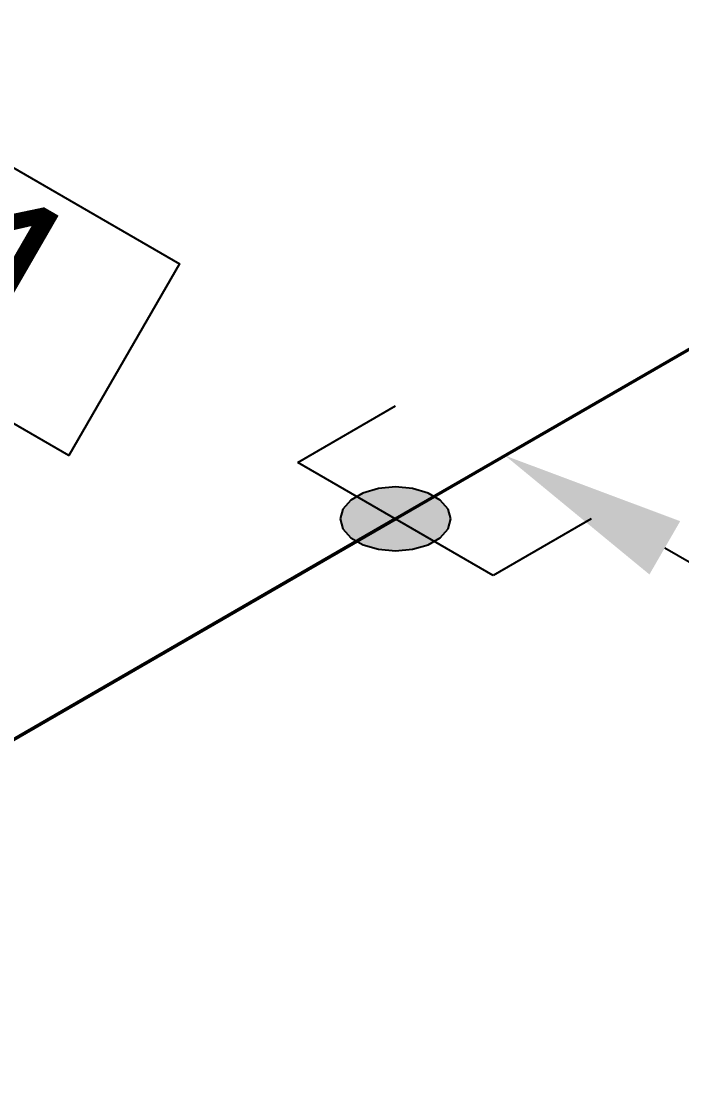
# Model space of a CAD drawing. Header units: millimetres. Extents: x 0 to 594, y 0 to 420.
# Drawn here: x 231.36 to 240.31, y 249.89 to 264.46 of the extents above; entities that cross this region are included whole.
import ezdxf
from ezdxf.enums import TextEntityAlignment as Align

# ---------------------------------------------------------------- set-up
doc = ezdxf.new("R2010")
doc.units = ezdxf.units.MM
doc.header["$LTSCALE"] = 0.25
for name, color, linetype in [('용접', 1, 'Continuous'), ('주석', 7, 'Continuous'), ('치수', 1, 'Continuous')]:
    doc.layers.add(name, color=color, linetype=linetype)
doc.layers.add('파이프 작은 보어', color=30, linetype='Continuous', lineweight=50)
doc.styles.add('AdskIsoAnnotation', font='arial.ttf', dxfattribs={"width": 0.8, "height": 1})
doc.styles.add('AdskIsoMetric', font='arial.ttf', dxfattribs={"width": 0.8, "height": 2.5})
doc.styles.add('AdskIsoMetric-30', font='arial.ttf', dxfattribs={"width": 0.8, "height": 2.5})
doc.styles.add('AdskIsoMetric30', font='arial.ttf', dxfattribs={"width": 0.8, "oblique": 30, "height": 2.5})
doc.dimstyles.new('AdskIsoMetric', dxfattribs={"dimtxt": 2.5, "dimasz": 2.5, "dimexe": 1, "dimexo": 2, "dimgap": 0.8, "dimtad": 1, "dimdec": 0, "dimrnd": 1, "dimzin": 0, "dimdsep": 46, "dimtxsty": 'AdskIsoMetric', "dimcen": 0, "dimclrt": 7, "dimadec": 0, "dimazin": 0, "dimtfac": 1, "dimtdec": 0, "dimtmove": 1, "dimatfit": 3, "dimfxl": 0, "dimfrac": 2, "dimtolj": 1, "dimtzin": 0, "dimarcsym": 0})

# ---------------------------------------------------------------- blocks, each defined once
blk = doc.blocks.new('*D65')
at = {"layer": 'Defpoints', "color": 0}
for p in [(250.907, 266.077), (301.073, 237.113), (288.083, 229.613)]:
    blk.add_point(p, dxfattribs=at)
at = {"layer": '치수', "color": 0, "lineweight": -2}
blk.add_line((240.081, 257.327), (285.918, 230.863), dxfattribs=at)
at = {"layer": '치수', "color": 0}
for points in [[(240.29, 257.688), (239.873, 256.966), (237.916, 258.577)], [(286.126, 231.224), (285.71, 230.502), (288.083, 229.613)]]:
    blk.add_solid(points, dxfattribs=at)
at = {"layer": '치수', "color": 7, "insert": (265.266, 245.403), "char_height": 2.5, "attachment_point": 5, "rotation": 330, "style": 'AdskIsoMetric30'}
blk.add_mtext('\\A1;20437', dxfattribs=at)
blk = doc.blocks.new('*D66')
at = {"layer": 'Defpoints', "color": 0}
for p in [(237.916, 273.577), (250.907, 266.077), (231.127, 254.657)]:
    blk.add_point(p, dxfattribs=at)
at = {"layer": '치수', "color": 0, "lineweight": -2}
for p, q in [((248.907, 267.232), (236.916, 274.154)), ((220.302, 263.407), (235.751, 272.327))]:
    blk.add_line(p, q, dxfattribs=at)
at = {"layer": '치수', "color": 0}
for points in [[(235.543, 272.688), (235.959, 271.966), (237.916, 273.577)], [(220.093, 263.768), (220.51, 263.046), (218.137, 262.157)]]:
    blk.add_solid(points, dxfattribs=at)
at = {"layer": '치수', "color": 7, "insert": (225.76, 269.175), "char_height": 2.5, "attachment_point": 5, "rotation": 30, "style": 'AdskIsoMetric-30'}
blk.add_mtext('\\A1;4024', dxfattribs=at)
blk = doc.blocks.new('엘보우-8-Iso2DSkew90')
at = {"color": 0, "linetype": 'ByBlock', "lineweight": -2, "extrusion": (0, 0.816497, 0.57735)}
for p, q in [((-5.303, 3.062), (0, 0)), ((0, 0), (5.303, 3.062)), ((0, 0), (0, 0))]:
    blk.add_line(p, q, dxfattribs=at)
blk = doc.blocks.new('SocketWeld-2-IsoRight')
blk.add_hatch(color=256).paths.add_polyline_path([(0.00553, -0.04352), (0.00575, -0.04356), (0.00596, -0.0436), (0.00617, -0.04365), (0.00639, -0.04369), (0.0066, -0.04373), (0.00682, -0.04378), (0.00703, -0.04382), (0.00725, -0.04386), (0.00746, -0.04391), (0.00768, -0.04395), (0.00789, -0.04399), (0.00811, -0.04404), (0.00832, -0.04408), (0.00854, -0.04412), (0.00875, -0.04417), (0.00897, -0.04421), (0.00918, -0.04425), (0.0094, -0.0443), (0.00961, -0.04434), (0.00982, -0.04438), (0.01004, -0.04443), (0.01025, -0.04447), (0.01047, -0.04451), (0.01068, -0.04456), (0.0109, -0.0446), (0.01111, -0.04464), (0.01133, -0.04469), (0.01154, -0.04473), (0.01176, -0.04477), (0.01197, -0.04482), (0.01219, -0.04486), (0.0124, -0.0449), (0.01262, -0.04495), (0.01283, -0.04499), (0.01305, -0.04503), (0.01326, -0.04508), (0.01347, -0.04512), (0.01369, -0.04516), (0.0139, -0.04521), (0.01412, -0.04525), (0.01433, -0.04529), (0.01455, -0.04534), (0.01476, -0.04538), (0.01498, -0.04543), (0.01519, -0.04547), (0.01541, -0.04551), (0.01562, -0.04556), (0.01584, -0.0456), (0.01605, -0.04564), (0.01605, -0.04564), (0.01623, -0.04559), (0.01642, -0.04555), (0.0166, -0.0455), (0.01678, -0.04545), (0.01696, -0.0454), (0.01715, -0.04536), (0.01733, -0.04531), (0.01751, -0.04526), (0.01769, -0.04521), (0.01788, -0.04516), (0.01806, -0.04512), (0.01824, -0.04507), (0.01843, -0.04502), (0.01861, -0.04497), (0.01879, -0.04493), (0.01897, -0.04488), (0.01916, -0.04483), (0.01934, -0.04478), (0.01952, -0.04473), (0.0197, -0.04469), (0.01989, -0.04464), (0.02007, -0.04459), (0.02025, -0.04454), (0.02043, -0.0445), (0.02062, -0.04445), (0.0208, -0.0444), (0.02098, -0.04435), (0.02116, -0.0443), (0.02135, -0.04426), (0.02153, -0.04421), (0.02171, -0.04416), (0.0219, -0.04411), (0.02208, -0.04407), (0.02226, -0.04402), (0.02244, -0.04397), (0.02263, -0.04392), (0.02281, -0.04387), (0.02299, -0.04383), (0.02317, -0.04378), (0.02336, -0.04373), (0.02354, -0.04368), (0.02372, -0.04364), (0.0239, -0.04359), (0.02409, -0.04354), (0.02427, -0.04349), (0.02445, -0.04344), (0.02463, -0.0434), (0.02482, -0.04335), (0.025, -0.0433), (0.025, -0.0433), (0.02513, -0.04317), (0.02527, -0.04303), (0.0254, -0.0429), (0.02553, -0.04276), (0.02566, -0.04263), (0.0258, -0.0425), (0.02593, -0.04236), (0.02606, -0.04223), (0.02619, -0.04209), (0.02633, -0.04196), (0.02646, -0.04182), (0.02659, -0.04169), (0.02672, -0.04156), (0.02686, -0.04142), (0.02699, -0.04129), (0.02712, -0.04115), (0.02726, -0.04102), (0.02739, -0.04088), (0.02752, -0.04075), (0.02765, -0.04062), (0.02779, -0.04048), (0.02792, -0.04035), (0.02805, -0.04021), (0.02818, -0.04008), (0.02832, -0.03994), (0.02845, -0.03981), (0.02858, -0.03968), (0.02872, -0.03954), (0.02885, -0.03941), (0.02898, -0.03927), (0.02911, -0.03914), (0.02925, -0.039), (0.02938, -0.03887), (0.02951, -0.03874), (0.02964, -0.0386), (0.02978, -0.03847), (0.02991, -0.03833), (0.03004, -0.0382), (0.03017, -0.03806), (0.03031, -0.03793), (0.03044, -0.0378), (0.03057, -0.03766), (0.03071, -0.03753), (0.03084, -0.03739), (0.03097, -0.03726), (0.0311, -0.03712), (0.03124, -0.03699), (0.03137, -0.03686), (0.0315, -0.03672), (0.0315, -0.03672), (0.03157, -0.03651), (0.03164, -0.03631), (0.03171, -0.0361), (0.03178, -0.03589), (0.03185, -0.03568), (0.03192, -0.03548), (0.03199, -0.03527), (0.03206, -0.03506), (0.03213, -0.03485), (0.0322, -0.03465), (0.03227, -0.03444), (0.03234, -0.03423), (0.03241, -0.03402), (0.03248, -0.03381), (0.03255, -0.03361), (0.03262, -0.0334), (0.03269, -0.03319), (0.03276, -0.03298), (0.03283, -0.03278), (0.0329, -0.03257), (0.03297, -0.03236), (0.03304, -0.03215), (0.03311, -0.03195), (0.03318, -0.03174), (0.03325, -0.03153), (0.03332, -0.03132), (0.03339, -0.03112), (0.03346, -0.03091), (0.03352, -0.0307), (0.03359, -0.03049), (0.03366, -0.03028), (0.03373, -0.03008), (0.0338, -0.02987), (0.03387, -0.02966), (0.03394, -0.02945), (0.03401, -0.02925), (0.03408, -0.02904), (0.03415, -0.02883), (0.03422, -0.02862), (0.03429, -0.02842), (0.03436, -0.02821), (0.03443, -0.028), (0.0345, -0.02779), (0.03457, -0.02759), (0.03464, -0.02738), (0.03471, -0.02717), (0.03478, -0.02696), (0.03485, -0.02676), (0.03492, -0.02655), (0.03492, -0.02655), (0.03492, -0.02629), (0.03492, -0.02603), (0.03492, -0.02577), (0.03492, -0.0255), (0.03492, -0.02524), (0.03492, -0.02498), (0.03492, -0.02472), (0.03492, -0.02446), (0.03492, -0.0242), (0.03492, -0.02394), (0.03492, -0.02368), (0.03492, -0.02342), (0.03492, -0.02316), (0.03492, -0.0229), (0.03492, -0.02264), (0.03492, -0.02238), (0.03492, -0.02212), (0.03492, -0.02186), (0.03492, -0.02159), (0.03492, -0.02133), (0.03492, -0.02107), (0.03492, -0.02081), (0.03492, -0.02055), (0.03492, -0.02029), (0.03492, -0.02003), (0.03492, -0.01977), (0.03492, -0.01951), (0.03492, -0.01925), (0.03492, -0.01899), (0.03492, -0.01873), (0.03492, -0.01847), (0.03492, -0.01821), (0.03492, -0.01795), (0.03492, -0.01768), (0.03492, -0.01742), (0.03492, -0.01716), (0.03492, -0.0169), (0.03492, -0.01664), (0.03492, -0.01638), (0.03492, -0.01612), (0.03492, -0.01586), (0.03492, -0.0156), (0.03492, -0.01534), (0.03492, -0.01508), (0.03492, -0.01482), (0.03492, -0.01456), (0.03492, -0.0143), (0.03492, -0.01404), (0.03492, -0.01377), (0.03492, -0.01377), (0.03485, -0.01349), (0.03478, -0.0132), (0.03471, -0.01291), (0.03464, -0.01262), (0.03457, -0.01233), (0.0345, -0.01205), (0.03443, -0.01176), (0.03436, -0.01147), (0.03429, -0.01118), (0.03422, -0.01089), (0.03415, -0.0106), (0.03408, -0.01032), (0.03401, -0.01003), (0.03394, -0.00974), (0.03387, -0.00945), (0.0338, -0.00916), (0.03373, -0.00888), (0.03366, -0.00859), (0.03359, -0.0083), (0.03352, -0.00801), (0.03346, -0.00772), (0.03339, -0.00743), (0.03332, -0.00715), (0.03325, -0.00686), (0.03318, -0.00657), (0.03311, -0.00628), (0.03304, -0.00599), (0.03297, -0.00571), (0.0329, -0.00542), (0.03283, -0.00513), (0.03276, -0.00484), (0.03269, -0.00455), (0.03262, -0.00426), (0.03255, -0.00398), (0.03248, -0.00369), (0.03241, -0.0034), (0.03234, -0.00311), (0.03227, -0.00282), (0.0322, -0.00254), (0.03213, -0.00225), (0.03206, -0.00196), (0.03199, -0.00167), (0.03192, -0.00138), (0.03185, -0.00109), (0.03178, -0.00081), (0.03171, -0.00052), (0.03164, -0.00023), (0.03157, 0.00006), (0.0315, 0.00035), (0.0315, 0.00035), (0.03137, 0.00063), (0.03124, 0.00092), (0.0311, 0.00121), (0.03097, 0.0015), (0.03084, 0.00178), (0.03071, 0.00207), (0.03057, 0.00236), (0.03044, 0.00265), (0.03031, 0.00293), (0.03017, 0.00322), (0.03004, 0.00351), (0.02991, 0.0038), (0.02978, 0.00408), (0.02964, 0.00437), (0.02951, 0.00466), (0.02938, 0.00495), (0.02925, 0.00523), (0.02911, 0.00552), (0.02898, 0.00581), (0.02885, 0.0061), (0.02872, 0.00638), (0.02858, 0.00667), (0.02845, 0.00696), (0.02832, 0.00725), (0.02818, 0.00753), (0.02805, 0.00782), (0.02792, 0.00811), (0.02779, 0.0084), (0.02765, 0.00868), (0.02752, 0.00897), (0.02739, 0.00926), (0.02726, 0.00955), (0.02712, 0.00983), (0.02699, 0.01012), (0.02686, 0.01041), (0.02672, 0.0107), (0.02659, 0.01098), (0.02646, 0.01127), (0.02633, 0.01156), (0.02619, 0.01185), (0.02606, 0.01213), (0.02593, 0.01242), (0.0258, 0.01271), (0.02566, 0.013), (0.02553, 0.01328), (0.0254, 0.01357), (0.02527, 0.01386), (0.02513, 0.01415), (0.025, 0.01443), (0.025, 0.01443), (0.02482, 0.01469), (0.02463, 0.01495), (0.02445, 0.01521), (0.02427, 0.01547), (0.02409, 0.01573), (0.0239, 0.01599), (0.02372, 0.01624), (0.02354, 0.0165), (0.02336, 0.01676), (0.02317, 0.01702), (0.02299, 0.01728), (0.02281, 0.01754), (0.02263, 0.0178), (0.02244, 0.01806), (0.02226, 0.01831), (0.02208, 0.01857), (0.0219, 0.01883), (0.02171, 0.01909), (0.02153, 0.01935), (0.02135, 0.01961), (0.02116, 0.01987), (0.02098, 0.02012), (0.0208, 0.02038), (0.02062, 0.02064), (0.02043, 0.0209), (0.02025, 0.02116), (0.02007, 0.02142), (0.01989, 0.02168), (0.0197, 0.02193), (0.01952, 0.02219), (0.01934, 0.02245), (0.01916, 0.02271), (0.01897, 0.02297), (0.01879, 0.02323), (0.01861, 0.02349), (0.01843, 0.02375), (0.01824, 0.024), (0.01806, 0.02426), (0.01788, 0.02452), (0.01769, 0.02478), (0.01751, 0.02504), (0.01733, 0.0253), (0.01715, 0.02556), (0.01696, 0.02581), (0.01678, 0.02607), (0.0166, 0.02633), (0.01642, 0.02659), (0.01623, 0.02685), (0.01605, 0.02711), (0.01605, 0.02711), (0.01584, 0.02731), (0.01562, 0.02752), (0.01541, 0.02772), (0.01519, 0.02793), (0.01498, 0.02813), (0.01476, 0.02834), (0.01455, 0.02854), (0.01433, 0.02874), (0.01412, 0.02895), (0.0139, 0.02915), (0.01369, 0.02936), (0.01347, 0.02956), (0.01326, 0.02977), (0.01305, 0.02997), (0.01283, 0.03018), (0.01262, 0.03038), (0.0124, 0.03058), (0.01219, 0.03079), (0.01197, 0.03099), (0.01176, 0.0312), (0.01154, 0.0314), (0.01133, 0.03161), (0.01111, 0.03181), (0.0109, 0.03202), (0.01068, 0.03222), (0.01047, 0.03243), (0.01025, 0.03263), (0.01004, 0.03283), (0.00982, 0.03304), (0.00961, 0.03324), (0.0094, 0.03345), (0.00918, 0.03365), (0.00897, 0.03386), (0.00875, 0.03406), (0.00854, 0.03427), (0.00832, 0.03447), (0.00811, 0.03467), (0.00789, 0.03488), (0.00768, 0.03508), (0.00746, 0.03529), (0.00725, 0.03549), (0.00703, 0.0357), (0.00682, 0.0359), (0.0066, 0.03611), (0.00639, 0.03631), (0.00617, 0.03652), (0.00596, 0.03672), (0.00575, 0.03692), (0.00553, 0.03713), (0.00553, 0.03713), (0.00531, 0.03726), (0.00508, 0.03739), (0.00485, 0.03752), (0.00463, 0.03765), (0.0044, 0.03778), (0.00418, 0.03791), (0.00395, 0.03804), (0.00372, 0.03817), (0.0035, 0.0383), (0.00327, 0.03843), (0.00305, 0.03856), (0.00282, 0.03869), (0.0026, 0.03882), (0.00237, 0.03895), (0.00214, 0.03908), (0.00192, 0.03921), (0.00169, 0.03934), (0.00147, 0.03948), (0.00124, 0.03961), (0.00102, 0.03974), (0.00079, 0.03987), (0.00056, 0.04), (0.00034, 0.04013), (0.00011, 0.04026), (-0.00011, 0.04039), (-0.00034, 0.04052), (-0.00056, 0.04065), (-0.00079, 0.04078), (-0.00102, 0.04091), (-0.00124, 0.04104), (-0.00147, 0.04117), (-0.00169, 0.0413), (-0.00192, 0.04143), (-0.00214, 0.04156), (-0.00237, 0.04169), (-0.0026, 0.04182), (-0.00282, 0.04195), (-0.00305, 0.04208), (-0.00327, 0.04221), (-0.0035, 0.04234), (-0.00372, 0.04247), (-0.00395, 0.0426), (-0.00418, 0.04273), (-0.0044, 0.04286), (-0.00463, 0.04299), (-0.00485, 0.04312), (-0.00508, 0.04325), (-0.00531, 0.04339), (-0.00553, 0.04352), (-0.00553, 0.04352), (-0.00575, 0.04356), (-0.00596, 0.0436), (-0.00617, 0.04365), (-0.00639, 0.04369), (-0.0066, 0.04373), (-0.00682, 0.04378), (-0.00703, 0.04382), (-0.00725, 0.04386), (-0.00746, 0.04391), (-0.00768, 0.04395), (-0.00789, 0.04399), (-0.00811, 0.04404), (-0.00832, 0.04408), (-0.00854, 0.04412), (-0.00875, 0.04417), (-0.00897, 0.04421), (-0.00918, 0.04425), (-0.0094, 0.0443), (-0.00961, 0.04434), (-0.00982, 0.04438), (-0.01004, 0.04443), (-0.01025, 0.04447), (-0.01047, 0.04451), (-0.01068, 0.04456), (-0.0109, 0.0446), (-0.01111, 0.04464), (-0.01133, 0.04469), (-0.01154, 0.04473), (-0.01176, 0.04477), (-0.01197, 0.04482), (-0.01219, 0.04486), (-0.0124, 0.0449), (-0.01262, 0.04495), (-0.01283, 0.04499), (-0.01305, 0.04503), (-0.01326, 0.04508), (-0.01347, 0.04512), (-0.01369, 0.04516), (-0.0139, 0.04521), (-0.01412, 0.04525), (-0.01433, 0.04529), (-0.01455, 0.04534), (-0.01476, 0.04538), (-0.01498, 0.04543), (-0.01519, 0.04547), (-0.01541, 0.04551), (-0.01562, 0.04556), (-0.01584, 0.0456), (-0.01605, 0.04564), (-0.01605, 0.04564), (-0.01623, 0.04559), (-0.01642, 0.04555), (-0.0166, 0.0455), (-0.01678, 0.04545), (-0.01696, 0.0454), (-0.01715, 0.04536), (-0.01733, 0.04531), (-0.01751, 0.04526), (-0.01769, 0.04521), (-0.01788, 0.04516), (-0.01806, 0.04512), (-0.01824, 0.04507), (-0.01843, 0.04502), (-0.01861, 0.04497), (-0.01879, 0.04493), (-0.01897, 0.04488), (-0.01916, 0.04483), (-0.01934, 0.04478), (-0.01952, 0.04473), (-0.0197, 0.04469), (-0.01989, 0.04464), (-0.02007, 0.04459), (-0.02025, 0.04454), (-0.02043, 0.0445), (-0.02062, 0.04445), (-0.0208, 0.0444), (-0.02098, 0.04435), (-0.02116, 0.0443), (-0.02135, 0.04426), (-0.02153, 0.04421), (-0.02171, 0.04416), (-0.0219, 0.04411), (-0.02208, 0.04407), (-0.02226, 0.04402), (-0.02244, 0.04397), (-0.02263, 0.04392), (-0.02281, 0.04387), (-0.02299, 0.04383), (-0.02317, 0.04378), (-0.02336, 0.04373), (-0.02354, 0.04368), (-0.02372, 0.04364), (-0.0239, 0.04359), (-0.02409, 0.04354), (-0.02427, 0.04349), (-0.02445, 0.04344), (-0.02463, 0.0434), (-0.02482, 0.04335), (-0.025, 0.0433), (-0.025, 0.0433), (-0.02513, 0.04317), (-0.02527, 0.04303), (-0.0254, 0.0429), (-0.02553, 0.04276), (-0.02566, 0.04263), (-0.0258, 0.0425), (-0.02593, 0.04236), (-0.02606, 0.04223), (-0.02619, 0.04209), (-0.02633, 0.04196), (-0.02646, 0.04182), (-0.02659, 0.04169), (-0.02672, 0.04156), (-0.02686, 0.04142), (-0.02699, 0.04129), (-0.02712, 0.04115), (-0.02726, 0.04102), (-0.02739, 0.04088), (-0.02752, 0.04075), (-0.02765, 0.04062), (-0.02779, 0.04048), (-0.02792, 0.04035), (-0.02805, 0.04021), (-0.02818, 0.04008), (-0.02832, 0.03994), (-0.02845, 0.03981), (-0.02858, 0.03968), (-0.02872, 0.03954), (-0.02885, 0.03941), (-0.02898, 0.03927), (-0.02911, 0.03914), (-0.02925, 0.039), (-0.02938, 0.03887), (-0.02951, 0.03874), (-0.02964, 0.0386), (-0.02978, 0.03847), (-0.02991, 0.03833), (-0.03004, 0.0382), (-0.03017, 0.03806), (-0.03031, 0.03793), (-0.03044, 0.0378), (-0.03057, 0.03766), (-0.03071, 0.03753), (-0.03084, 0.03739), (-0.03097, 0.03726), (-0.0311, 0.03712), (-0.03124, 0.03699), (-0.03137, 0.03686), (-0.0315, 0.03672), (-0.0315, 0.03672), (-0.03157, 0.03651), (-0.03164, 0.03631), (-0.03171, 0.0361), (-0.03178, 0.03589), (-0.03185, 0.03568), (-0.03192, 0.03548), (-0.03199, 0.03527), (-0.03206, 0.03506), (-0.03213, 0.03485), (-0.0322, 0.03465), (-0.03227, 0.03444), (-0.03234, 0.03423), (-0.03241, 0.03402), (-0.03248, 0.03381), (-0.03255, 0.03361), (-0.03262, 0.0334), (-0.03269, 0.03319), (-0.03276, 0.03298), (-0.03283, 0.03278), (-0.0329, 0.03257), (-0.03297, 0.03236), (-0.03304, 0.03215), (-0.03311, 0.03195), (-0.03318, 0.03174), (-0.03325, 0.03153), (-0.03332, 0.03132), (-0.03339, 0.03112), (-0.03346, 0.03091), (-0.03352, 0.0307), (-0.03359, 0.03049), (-0.03366, 0.03028), (-0.03373, 0.03008), (-0.0338, 0.02987), (-0.03387, 0.02966), (-0.03394, 0.02945), (-0.03401, 0.02925), (-0.03408, 0.02904), (-0.03415, 0.02883), (-0.03422, 0.02862), (-0.03429, 0.02842), (-0.03436, 0.02821), (-0.03443, 0.028), (-0.0345, 0.02779), (-0.03457, 0.02759), (-0.03464, 0.02738), (-0.03471, 0.02717), (-0.03478, 0.02696), (-0.03485, 0.02676), (-0.03492, 0.02655), (-0.03492, 0.02655), (-0.03492, 0.02629), (-0.03492, 0.02603), (-0.03492, 0.02577), (-0.03492, 0.0255), (-0.03492, 0.02524), (-0.03492, 0.02498), (-0.03492, 0.02472), (-0.03492, 0.02446), (-0.03492, 0.0242), (-0.03492, 0.02394), (-0.03492, 0.02368), (-0.03492, 0.02342), (-0.03492, 0.02316), (-0.03492, 0.0229), (-0.03492, 0.02264), (-0.03492, 0.02238), (-0.03492, 0.02212), (-0.03492, 0.02186), (-0.03492, 0.02159), (-0.03492, 0.02133), (-0.03492, 0.02107), (-0.03492, 0.02081), (-0.03492, 0.02055), (-0.03492, 0.02029), (-0.03492, 0.02003), (-0.03492, 0.01977), (-0.03492, 0.01951), (-0.03492, 0.01925), (-0.03492, 0.01899), (-0.03492, 0.01873), (-0.03492, 0.01847), (-0.03492, 0.01821), (-0.03492, 0.01795), (-0.03492, 0.01768), (-0.03492, 0.01742), (-0.03492, 0.01716), (-0.03492, 0.0169), (-0.03492, 0.01664), (-0.03492, 0.01638), (-0.03492, 0.01612), (-0.03492, 0.01586), (-0.03492, 0.0156), (-0.03492, 0.01534), (-0.03492, 0.01508), (-0.03492, 0.01482), (-0.03492, 0.01456), (-0.03492, 0.0143), (-0.03492, 0.01404), (-0.03492, 0.01377), (-0.03492, 0.01377), (-0.03485, 0.01349), (-0.03478, 0.0132), (-0.03471, 0.01291), (-0.03464, 0.01262), (-0.03457, 0.01233), (-0.0345, 0.01205), (-0.03443, 0.01176), (-0.03436, 0.01147), (-0.03429, 0.01118), (-0.03422, 0.01089), (-0.03415, 0.0106), (-0.03408, 0.01032), (-0.03401, 0.01003), (-0.03394, 0.00974), (-0.03387, 0.00945), (-0.0338, 0.00916), (-0.03373, 0.00888), (-0.03366, 0.00859), (-0.03359, 0.0083), (-0.03352, 0.00801), (-0.03346, 0.00772), (-0.03339, 0.00743), (-0.03332, 0.00715), (-0.03325, 0.00686), (-0.03318, 0.00657), (-0.03311, 0.00628), (-0.03304, 0.00599), (-0.03297, 0.00571), (-0.0329, 0.00542), (-0.03283, 0.00513), (-0.03276, 0.00484), (-0.03269, 0.00455), (-0.03262, 0.00426), (-0.03255, 0.00398), (-0.03248, 0.00369), (-0.03241, 0.0034), (-0.03234, 0.00311), (-0.03227, 0.00282), (-0.0322, 0.00254), (-0.03213, 0.00225), (-0.03206, 0.00196), (-0.03199, 0.00167), (-0.03192, 0.00138), (-0.03185, 0.00109), (-0.03178, 0.00081), (-0.03171, 0.00052), (-0.03164, 0.00023), (-0.03157, -0.00006), (-0.0315, -0.00035), (-0.0315, -0.00035), (-0.03137, -0.00063), (-0.03124, -0.00092), (-0.0311, -0.00121), (-0.03097, -0.0015), (-0.03084, -0.00178), (-0.03071, -0.00207), (-0.03057, -0.00236), (-0.03044, -0.00265), (-0.03031, -0.00293), (-0.03017, -0.00322), (-0.03004, -0.00351), (-0.02991, -0.0038), (-0.02978, -0.00408), (-0.02964, -0.00437), (-0.02951, -0.00466), (-0.02938, -0.00495), (-0.02925, -0.00523), (-0.02911, -0.00552), (-0.02898, -0.00581), (-0.02885, -0.0061), (-0.02872, -0.00638), (-0.02858, -0.00667), (-0.02845, -0.00696), (-0.02832, -0.00725), (-0.02818, -0.00753), (-0.02805, -0.00782), (-0.02792, -0.00811), (-0.02779, -0.0084), (-0.02765, -0.00868), (-0.02752, -0.00897), (-0.02739, -0.00926), (-0.02726, -0.00955), (-0.02712, -0.00983), (-0.02699, -0.01012), (-0.02686, -0.01041), (-0.02672, -0.0107), (-0.02659, -0.01098), (-0.02646, -0.01127), (-0.02633, -0.01156), (-0.02619, -0.01185), (-0.02606, -0.01213), (-0.02593, -0.01242), (-0.0258, -0.01271), (-0.02566, -0.013), (-0.02553, -0.01328), (-0.0254, -0.01357), (-0.02527, -0.01386), (-0.02513, -0.01415), (-0.025, -0.01443), (-0.025, -0.01443), (-0.02482, -0.01469), (-0.02463, -0.01495), (-0.02445, -0.01521), (-0.02427, -0.01547), (-0.02409, -0.01573), (-0.0239, -0.01599), (-0.02372, -0.01624), (-0.02354, -0.0165), (-0.02336, -0.01676), (-0.02317, -0.01702), (-0.02299, -0.01728), (-0.02281, -0.01754), (-0.02263, -0.0178), (-0.02244, -0.01806), (-0.02226, -0.01831), (-0.02208, -0.01857), (-0.0219, -0.01883), (-0.02171, -0.01909), (-0.02153, -0.01935), (-0.02135, -0.01961), (-0.02116, -0.01987), (-0.02098, -0.02012), (-0.0208, -0.02038), (-0.02062, -0.02064), (-0.02043, -0.0209), (-0.02025, -0.02116), (-0.02007, -0.02142), (-0.01989, -0.02168), (-0.0197, -0.02193), (-0.01952, -0.02219), (-0.01934, -0.02245), (-0.01916, -0.02271), (-0.01897, -0.02297), (-0.01879, -0.02323), (-0.01861, -0.02349), (-0.01843, -0.02375), (-0.01824, -0.024), (-0.01806, -0.02426), (-0.01788, -0.02452), (-0.01769, -0.02478), (-0.01751, -0.02504), (-0.01733, -0.0253), (-0.01715, -0.02556), (-0.01696, -0.02581), (-0.01678, -0.02607), (-0.0166, -0.02633), (-0.01642, -0.02659), (-0.01623, -0.02685), (-0.01605, -0.02711), (-0.01605, -0.02711), (-0.01584, -0.02731), (-0.01562, -0.02752), (-0.01541, -0.02772), (-0.01519, -0.02793), (-0.01498, -0.02813), (-0.01476, -0.02834), (-0.01455, -0.02854), (-0.01433, -0.02874), (-0.01412, -0.02895), (-0.0139, -0.02915), (-0.01369, -0.02936), (-0.01347, -0.02956), (-0.01326, -0.02977), (-0.01305, -0.02997), (-0.01283, -0.03018), (-0.01262, -0.03038), (-0.0124, -0.03058), (-0.01219, -0.03079), (-0.01197, -0.03099), (-0.01176, -0.0312), (-0.01154, -0.0314), (-0.01133, -0.03161), (-0.01111, -0.03181), (-0.0109, -0.03202), (-0.01068, -0.03222), (-0.01047, -0.03243), (-0.01025, -0.03263), (-0.01004, -0.03283), (-0.00982, -0.03304), (-0.00961, -0.03324), (-0.0094, -0.03345), (-0.00918, -0.03365), (-0.00897, -0.03386), (-0.00875, -0.03406), (-0.00854, -0.03427), (-0.00832, -0.03447), (-0.00811, -0.03467), (-0.00789, -0.03488), (-0.00768, -0.03508), (-0.00746, -0.03529), (-0.00725, -0.03549), (-0.00703, -0.0357), (-0.00682, -0.0359), (-0.0066, -0.03611), (-0.00639, -0.03631), (-0.00617, -0.03652), (-0.00596, -0.03672), (-0.00575, -0.03692), (-0.00553, -0.03713), (-0.00553, -0.03713), (-0.00531, -0.03726), (-0.00508, -0.03739), (-0.00485, -0.03752), (-0.00463, -0.03765), (-0.0044, -0.03778), (-0.00418, -0.03791), (-0.00395, -0.03804), (-0.00372, -0.03817), (-0.0035, -0.0383), (-0.00327, -0.03843), (-0.00305, -0.03856), (-0.00282, -0.03869), (-0.0026, -0.03882), (-0.00237, -0.03895), (-0.00214, -0.03908), (-0.00192, -0.03921), (-0.00169, -0.03934), (-0.00147, -0.03948), (-0.00124, -0.03961), (-0.00102, -0.03974), (-0.00079, -0.03987), (-0.00056, -0.04), (-0.00034, -0.04013), (-0.00011, -0.04026), (0.00011, -0.04039), (0.00034, -0.04052), (0.00056, -0.04065), (0.00079, -0.04078), (0.00102, -0.04091), (0.00124, -0.04104), (0.00147, -0.04117), (0.00169, -0.0413), (0.00192, -0.04143), (0.00214, -0.04156), (0.00237, -0.04169), (0.0026, -0.04182), (0.00282, -0.04195), (0.00305, -0.04208), (0.00327, -0.04221), (0.0035, -0.04234), (0.00372, -0.04247), (0.00395, -0.0426), (0.00418, -0.04273), (0.0044, -0.04286), (0.00463, -0.04299), (0.00485, -0.04312), (0.00508, -0.04325), (0.00531, -0.04339)], flags=0)
at = {"color": 0, "linetype": 'ByBlock', "lineweight": -2, "extrusion": (-0.707107, -0.408248, 0.57735)}
for p, q in [((-0.08839, 0.15309), (0, 0.10206)), ((0, 0.10206), (0, -0.10206)), ((-0.025, 0.0433), (-0.0315, 0.03672)), ((-0.01605, 0.04564), (-0.025, 0.0433)), ((-0.00553, 0.04352), (-0.01605, 0.04564)), ((0.00553, 0.03713), (-0.00553, 0.04352)), ((-0.0315, 0.03672), (-0.03492, 0.02655)), ((0.01605, 0.02711), (0.00553, 0.03713)), ((-0.03492, 0.02655), (-0.03492, 0.01377)), ((0.025, 0.01443), (0.01605, 0.02711)), ((-0.03492, 0.01377), (-0.0315, -0.00035)), ((0.0315, 0.00035), (0.025, 0.01443)), ((0.03492, -0.01377), (0.0315, 0.00035)), ((-0.0315, -0.00035), (-0.025, -0.01443)), ((-0.025, -0.01443), (-0.01605, -0.02711)), ((0.03492, -0.02655), (0.03492, -0.01377)), ((-0.01605, -0.02711), (-0.00553, -0.03713)), ((0.0315, -0.03672), (0.03492, -0.02655)), ((-0.00553, -0.03713), (0.00553, -0.04352)), ((0.025, -0.0433), (0.0315, -0.03672)), ((0.00553, -0.04352), (0.01605, -0.04564)), ((0.01605, -0.04564), (0.025, -0.0433)), ((0, -0.10206), (-0.08839, -0.05103))]:
    blk.add_line(p, q, dxfattribs=at)
blk = doc.blocks.new('AnnoRect')
at = {"color": 0, "linetype": 'ByBlock', "lineweight": -2}
blk.add_wipeout([(-0.8095, -0.6), (-0.8095, 0.6), (0.8095, 0.6), (0.8095, -0.6)], dxfattribs=at)
blk.add_lwpolyline([(-0.8095, -0.6), (-0.8095, 0.6), (0.8095, 0.6), (0.8095, -0.6)], close=True, dxfattribs=at)
at = {"color": 0, "linetype": 'ByBlock', "lineweight": -2, "style": 'AdskIsoAnnotation', "width": 0.8}
blk.add_attdef('XX', text='', height=1, dxfattribs=at).set_placement((0, 0), align=Align.MIDDLE_CENTER)

msp = doc.modelspace()

# ---------------------------------------------------------------- linework, layer by layer
at = {"layer": '파이프 작은 보어'}
msp.add_lwpolyline([(236.4303, 257.7189), (245.6033, 263.0149)], dxfattribs=at)

# ---------------------------------------------------------------- block references
at = {"layer": '용접', "xscale": 15, "yscale": 15, "zscale": 15, "rotation": 239.9999999505017}
msp.add_blockref('SocketWeld-2-IsoRight', (236.4303, 257.7189), dxfattribs=at)
at = {"layer": '파이프 작은 보어'}
msp.add_blockref('엘보우-8-Iso2DSkew90', (231.127, 254.6571), dxfattribs=at)

# ---------------------------------------------------------------- dimensions: what is measured, and where the dimension line sits
at = {"layer": '치수'}
for base, p1, p2, angle, text, override, picture, middle in [((237.9162, 273.5768), (231.127, 254.6571), (250.9066, 266.0768), 30, '4024', {"dimtad": 0, "dimlfac": 176.172138, "dimtxsty": 'AdskIsoMetric-30', "dimse1": 1, "dimse2": 0, "dimsd1": 0, "dimsd2": 0, "dimtmove": 1}, '*D66', (225.7601, 269.1754)), ((288.0829, 229.613), (250.9066, 266.0768), (301.0733, 237.113), 330, '20437', {"dimtad": 0, "dimlfac": 352.804823, "dimtxsty": 'AdskIsoMetric30', "dimse1": 1, "dimse2": 1, "dimsd1": 0, "dimsd2": 0, "dimtmove": 1}, '*D65', (265.2659, 245.4034))]:
    dim = msp.add_linear_dim(base=base, p1=p1, p2=p2, angle=angle, text=text, dimstyle='AdskIsoMetric', override=override, dxfattribs=at)
    dim.commit()
    dim.dimension.update_dxf_attribs({"geometry": picture, "text_midpoint": middle, "dimtype": 160})

# ---------------------------------------------------------------- next in the draw order: block references
at = {"layer": '주석'}
ref = msp.add_blockref('AnnoRect', (231, 260.8901), dxfattribs=dict(at, xscale=2.5, yscale=2.5, zscale=2.5, rotation=329.9999999400035))
ref.add_attrib('XX_001', '1', (229.79, 260.1394), dxfattribs={"layer": '0', "color": 0, "linetype": 'ByBlock', "lineweight": -2, "height": 2.5, "rotation": 330, "style": 'AdskIsoAnnotation', "width": 0.8})

doc.saveas('drawing.dxf')
